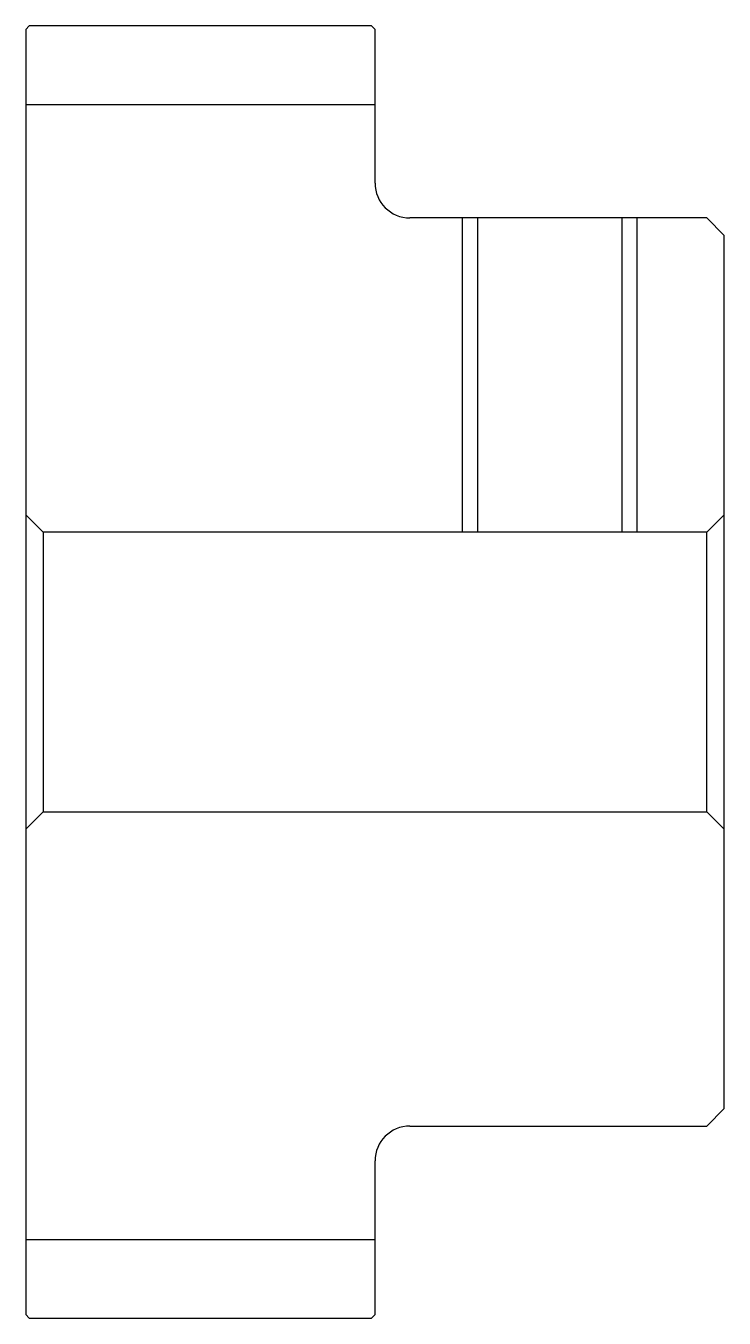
# Model space of a CAD drawing. Header units: metres. Extents: x 81 to 205, y 63 to 100.
# Drawn here: x 81 to 101, y 63 to 100 of the extents above.
import ezdxf

# ---------------------------------------------------------------- set-up
doc = ezdxf.new("R2010")
doc.units = ezdxf.units.M

msp = doc.modelspace()

# ---------------------------------------------------------------- linework, layer by layer
at = {"color": 4}
for p, q in [((81, 97.75), (91, 97.75)), ((100.5, 85.5), (101, 86)), ((81.5, 85.5), (81.5, 77.5)), ((100.5, 77.5), (101, 77)), ((81, 65.25), (91, 65.25))]:
    msp.add_line(p, q, dxfattribs=at)
for points in [[(91, 95.5), (91, 99.900002), (90.900002, 100), (81.099998, 100), (81, 99.900002), (81, 77)], [(92, 68.5), (100.5, 68.5), (101, 69), (101, 94), (100.5, 94.5), (92, 94.5)], [(93.5, 94.5), (93.5, 85.5)], [(93.934998, 94.5), (93.934998, 85.5)], [(98.065002, 94.5), (98.065002, 85.5)], [(98.5, 94.5), (98.5, 85.5)], [(81, 77), (81.5, 77.5), (100.5, 77.5), (100.5, 85.5), (81.5, 85.5), (81, 86)], [(81, 77), (81, 63.099998), (81.099998, 63), (90.900002, 63), (91, 63.099998), (91, 67.5)]]:
    msp.add_lwpolyline(points, dxfattribs=at)
for centre, start, end in [((92, 95.5), 180, 270), ((92, 67.5), 90, 180)]:
    msp.add_arc(centre, 1, start, end, dxfattribs=at)

doc.saveas('drawing.dxf')
